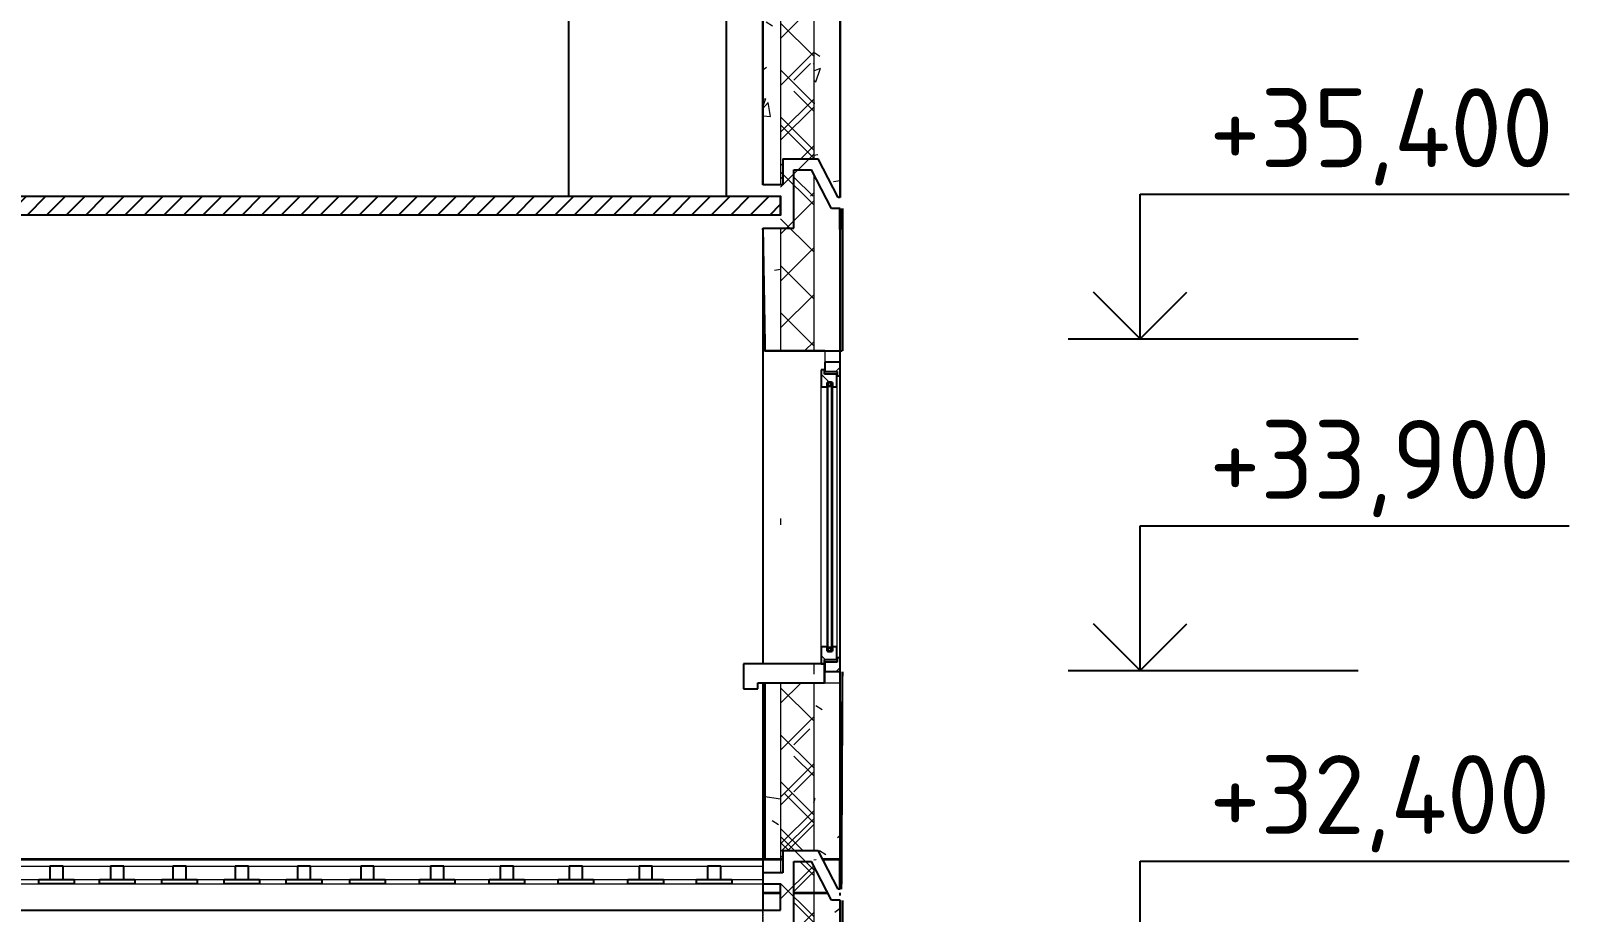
# Model space of a CAD drawing. Header units: inches. Extents: x -2431 to 214825, y 3 to 92804.
# Drawn here: x 171049 to 178006, y 44803 to 48789 of the extents above; entities that cross this region are included whole.
import ezdxf

# ---------------------------------------------------------------- set-up
doc = ezdxf.new("R2010")
doc.units = ezdxf.units.IN
doc.header["$MEASUREMENT"] = 0
doc.linetypes.add('Линия сетки', pattern=[22.225, 12.7, -3.175, 3.175, -3.175])
for name, color, linetype, lineweight in [('A-FLOR', 250, 'Continuous', 9), ('A-GLAZ', 250, 'Continuous', 9), ('A-WALL', 250, 'Continuous', 9), ('A-WALL-PATT', 250, 'Continuous', 25), ('S-GRID', 250, 'Continuous', 9)]:
    doc.layers.add(name, color=color, linetype=linetype, lineweight=lineweight)
doc.layers.add('Стены', color=250, linetype='Continuous')
doc.styles.add('Чертеж250', font='', dxfattribs={"height": 250})
doc.styles.get('Чертеж250').set_extended_font_data('GOST type B')
pattern_1 = [(50, (164716.3, 27290.75), (728.737, -63.756), [76.2, -838.2]), (355, (164716.3, 27290.75), (-140.972, 764.228), [60.96, -670.56]), (100.451, (164777, 27285.4), (587.77, 700.467), [64.76, -712.36]), (46.184, (164716.3, 27493.95), (1084.316, -168.17), [114.3, -1257.3]), (96.636, (164806.6, 27479.9), (949.61, 989.71), [97.14, -1068.54]), (351.184, (164716.3, 27494), (949.62, 989.7), [91.44, -1005.84]), (21, (164817.9, 27443.15), (606.458, -409.06), [76.2, -838.2]), (326, (164817.9, 27443.15), (247.208, 736.753), [60.96, -670.56]), (71.451, (164868.4, 27409.06), (853.668, 327.685), [64.76, -712.36]), (37.5, (164716.28, 27290.75), (12.3547, 338.22), [33.528, -628.904, 33.528, -647.192, -673.1]), (37.5, (164716.28, 27290.75), (12.3547, 338.22), [-1343.152, 33.528, -639.572]), (7.5, (164716.28, 27290.75), (267.279, 400.722), [33.528, -354.584, 33.528, -613.664, -256.54]), (7.5, (164716.28, 27290.75), (267.279, 400.722), [-1035.304, 33.528, -223.012]), (327.5, (164489.7, 27290.75), (542.3633, -22.9153), [33.528, -220.472, 33.528, -758.952, -1051.56]), (327.5, (164489.7, 27290.75), (542.3633, -22.9153), [-1046.48, 33.528, -1018.032]), (317.5, (164388.1, 27290.75), (592.517, 101.707), [33.528, -296.672, 33.528, -492.76, -746.76]), (317.5, (164388.1, 27290.75), (592.517, 101.707), [-856.488, 33.528, -713.232])]
pattern_2 = [(50, (164716.3, 26690.75), (728.737, -63.756), [76.2, -838.2]), (355, (164716.3, 26690.75), (-140.972, 764.228), [60.96, -670.56]), (100.451, (164777, 26685.4), (587.77, 700.467), [64.76, -712.36]), (46.184, (164716.3, 26893.95), (1084.316, -168.17), [114.3, -1257.3]), (96.636, (164806.6, 26879.9), (949.61, 989.71), [97.14, -1068.54]), (351.184, (164716.3, 26894), (949.62, 989.7), [91.44, -1005.84]), (21, (164817.9, 26843.15), (606.458, -409.06), [76.2, -838.2]), (326, (164817.9, 26843.15), (247.208, 736.753), [60.96, -670.56]), (71.451, (164868.4, 26809.06), (853.668, 327.685), [64.76, -712.36]), (37.5, (164716.28, 26690.75), (12.3547, 338.22), [33.528, -628.904, 33.528, -647.192, -673.1]), (37.5, (164716.28, 26690.75), (12.3547, 338.22), [-1343.152, 33.528, -639.572]), (7.5, (164716.28, 26690.75), (267.279, 400.722), [33.528, -354.584, 33.528, -613.664, -256.54]), (7.5, (164716.28, 26690.75), (267.279, 400.722), [-1035.304, 33.528, -223.012]), (327.5, (164489.7, 26690.75), (542.3633, -22.9153), [33.528, -220.472, 33.528, -758.952, -1051.56]), (327.5, (164489.7, 26690.75), (542.3633, -22.9153), [-1046.48, 33.528, -1018.032]), (317.5, (164388.1, 26690.75), (592.517, 101.707), [33.528, -296.672, 33.528, -492.76, -746.76]), (317.5, (164388.1, 26690.75), (592.517, 101.707), [-856.488, 33.528, -713.232])]
pattern_3 = [(50, (164716.3, 26090.75), (728.737, -63.756), [76.2, -838.2]), (355, (164716.3, 26090.75), (-140.972, 764.228), [60.96, -670.56]), (100.451, (164777, 26085.4), (587.77, 700.467), [64.76, -712.36]), (46.184, (164716.3, 26293.95), (1084.316, -168.17), [114.3, -1257.3]), (96.636, (164806.6, 26279.9), (949.61, 989.71), [97.14, -1068.54]), (351.184, (164716.3, 26294), (949.62, 989.7), [91.44, -1005.84]), (21, (164817.9, 26243.15), (606.458, -409.06), [76.2, -838.2]), (326, (164817.9, 26243.15), (247.208, 736.753), [60.96, -670.56]), (71.451, (164868.4, 26209.06), (853.668, 327.685), [64.76, -712.36]), (37.5, (164716.28, 26090.75), (12.3547, 338.22), [33.528, -628.904, 33.528, -647.192, -673.1]), (37.5, (164716.28, 26090.75), (12.3547, 338.22), [-1343.152, 33.528, -639.572]), (7.5, (164716.28, 26090.75), (267.279, 400.722), [33.528, -354.584, 33.528, -613.664, -256.54]), (7.5, (164716.28, 26090.75), (267.279, 400.722), [-1035.304, 33.528, -223.012]), (327.5, (164489.7, 26090.75), (542.3633, -22.9153), [33.528, -220.472, 33.528, -758.952, -1051.56]), (327.5, (164489.7, 26090.75), (542.3633, -22.9153), [-1046.48, 33.528, -1018.032]), (317.5, (164388.1, 26090.75), (592.517, 101.707), [33.528, -296.672, 33.528, -492.76, -746.76]), (317.5, (164388.1, 26090.75), (592.517, 101.707), [-856.488, 33.528, -713.232])]

# ---------------------------------------------------------------- blocks, each defined once
blk = doc.blocks.new('Окно 3-Откидное - Среднее глухое - Один переплет с многокамерным стеклопакетом - 30674-99 - Окно 3-Откидное - Среднее глухое - Один переплет с многокамерным стеклопакетом - 30674-99-V5-Сечение 1')
at = {"layer": 'A-GLAZ'}
h = blk.add_hatch(dxfattribs=at)
h.set_pattern_fill('FP_7', color=256, style=0, pattern_type=2)
h.set_pattern_definition([(45, (18648.64, 22050), (-84.853, 84.853), [])])
h.paths.add_polyline_path([(18649, 18850), (18669.7, 18850), (18669.7, 18913), (18655.7, 18913), (18655.7, 18893), (18599.7, 18893), (18599.7, 18850)], flags=0)
h.paths.add_polyline_path([(18669.7, 20187), (18669.7, 20250), (18599.7, 20250), (18599.7, 20207), (18655.7, 20207), (18655.7, 20187)], flags=0)
h = blk.add_hatch(dxfattribs=at)
h.set_pattern_fill('FP_6', color=256, style=0, pattern_type=2)
h.set_pattern_definition([(135, (18648.64, 22050), (-70.7107, -70.7107), [])])
h.paths.add_polyline_path([(18583.7, 18885), (18597.7, 18885), (18597.7, 18905), (18653.7, 18905), (18653.7, 18962), (18633.7, 18962), (18633.7, 18942), (18609.7, 18942), (18609.7, 18962), (18583.7, 18962)], flags=0)
h.paths.add_polyline_path([(18649, 20138), (18653.7, 20138), (18653.7, 20195), (18597.7, 20195), (18597.7, 20215), (18583.7, 20215), (18583.7, 20138), (18609.7, 20138), (18609.7, 20158), (18633.7, 20158), (18633.7, 20138)], flags=0)
for p, q in [((18669.7, 20300), (18599.7, 20300)), ((18599.7, 20300), (18599.7, 20250)), ((18599.7, 20250), (18669.7, 20250)), ((18669.7, 20250), (18669.7, 20300)), ((18599.7, 20195), (18599.7, 20207)), ((18655.7, 18913), (18655.7, 20187)), ((18669.7, 18913), (18669.7, 20187)), ((18583.7, 18962), (18583.7, 20138)), ((18653.7, 20138), (18653.7, 18962)), ((18599.7, 18893), (18599.7, 18905)), ((18669.7, 18850), (18599.7, 18850)), ((18599.7, 18850), (18599.7, 18800)), ((18599.7, 18800), (18669.7, 18800)), ((18669.7, 18800), (18669.7, 18850))]:
    blk.add_line(p, q, dxfattribs=at)
at = {"layer": 'A-GLAZ', "lineweight": 25}
for p, q in [((18599.7, 20250), (18599.7, 20207)), ((18669.7, 20250), (18599.7, 20250)), ((18669.7, 20187), (18669.7, 20250)), ((18597.7, 20215), (18583.7, 20215)), ((18583.7, 20215), (18583.7, 20138)), ((18597.7, 20195), (18597.7, 20215)), ((18653.7, 20195), (18597.7, 20195)), ((18599.7, 20207), (18655.7, 20207)), ((18653.7, 20138), (18653.7, 20195)), ((18655.7, 20207), (18655.7, 20187)), ((18655.7, 20187), (18669.7, 20187)), ((18583.7, 20138), (18609.7, 20138)), ((18613.7, 20158), (18609.7, 20158)), ((18609.7, 20158), (18609.7, 18942)), ((18609.7, 20138), (18609.7, 20158)), ((18609.7, 20158), (18633.7, 20158)), ((18613.7, 18942), (18613.7, 20158)), ((18633.7, 20158), (18629.7, 20158)), ((18629.7, 20158), (18629.7, 18942)), ((18633.7, 18942), (18633.7, 20158)), ((18633.7, 20158), (18633.7, 20138)), ((18633.7, 20138), (18653.7, 20138)), ((18609.7, 18962), (18583.7, 18962)), ((18583.7, 18962), (18583.7, 18885)), ((18609.7, 18942), (18609.7, 18962)), ((18609.7, 18942), (18613.7, 18942)), ((18633.7, 18942), (18609.7, 18942)), ((18629.7, 18942), (18633.7, 18942)), ((18653.7, 18962), (18633.7, 18962)), ((18633.7, 18962), (18633.7, 18942)), ((18653.7, 18905), (18653.7, 18962)), ((18583.7, 18885), (18597.7, 18885)), ((18597.7, 18885), (18597.7, 18905)), ((18597.7, 18905), (18653.7, 18905)), ((18599.7, 18893), (18599.7, 18850)), ((18655.7, 18893), (18599.7, 18893)), ((18669.7, 18913), (18655.7, 18913)), ((18655.7, 18913), (18655.7, 18893)), ((18669.7, 18850), (18669.7, 18913)), ((18599.7, 18850), (18669.7, 18850))]:
    blk.add_line(p, q, dxfattribs=at)
at = {"layer": 'A-GLAZ', "lineweight": 35}
for p, q in [((18629.7, 20158), (18613.7, 20158)), ((18613.7, 20158), (18613.7, 20143)), ((18613.7, 20143), (18629.7, 20143)), ((18629.7, 20143), (18629.7, 20158)), ((18629.7, 18957), (18613.7, 18957)), ((18613.7, 18957), (18613.7, 18942)), ((18613.7, 18942), (18629.7, 18942)), ((18629.7, 18942), (18629.7, 18957))]:
    blk.add_line(p, q, dxfattribs=at)
blk = doc.blocks.new('1111')
for p, q in [((0, 653.9), (-1940.4, 653.9)), ((0, 0), (0, 653.9)), ((0, 0), (-211.2, 211.2)), ((0, 0), (211.2, 211.2)), ((325.9, 0), (-985.2, 0))]:
    blk.add_line(p, q)

msp = doc.modelspace()

# ---------------------------------------------------------------- hatches: boundary and pattern name
h = msp.add_hatch()
h.set_pattern_fill('ANSI31', color=256, scale=500)
h.set_pattern_definition([(45, (-196876.695, 8232.426), (-44.194174, 44.194174), [])])
h.paths.add_polyline_path([(168281.66222, 48040.74682), (165142.41723, 48040.74682), (165142.41723, 47954.55823), (168281.66222, 47954.55823)])
h.paths.add_polyline_path([(165115.23001, 48040.74682), (163452.94287, 48040.74682), (163452.94287, 47953.28142), (165115.23001, 47953.28142)])
h.paths.add_polyline_path([(170877.44773, 48040.74682), (168328.36062, 48040.74682), (168328.36062, 47955.03982), (170877.44773, 47955.03982)])
h.paths.add_polyline_path([(174439.57652, 48040.74682), (170877.44773, 48040.74682), (170877.44773, 47955.03982), (174439.57652, 47955.03982)])
at = {"layer": 'A-WALL-PATT', "lineweight": 9}
h = msp.add_hatch(dxfattribs=at)
h.set_pattern_fill('FP_1', color=256, style=0, pattern_type=2)
h.set_pattern_definition(pattern_3)
h.paths.add_polyline_path([(174439.57652, 48040.74682), (174439.57652, 51640.74682), (174359.57652, 51640.74682), (174359.57652, 48040.74682)], flags=0)
h = msp.add_hatch(dxfattribs=at)
h.set_pattern_fill('FP_2', color=256, style=0, pattern_type=2)
h.set_pattern_definition([(45, (164716.28, 26090.75), (-106.066, 106.066), []), (135, (164716.28, 26090.75), (-106.066, -106.066), [])])
h.paths.add_polyline_path([(174449.57652, 48209.61722), (174589.57652, 48209.61722), (174589.57652, 51640.74682), (174439.57652, 51640.74682), (174439.57652, 48109.61722), (174449.57652, 48109.61722)])
h.paths.add_polyline_path([(174589.57652, 48140.26026), (174579.57652, 48159.61722), (174499.57652, 48159.61722), (174499.57652, 48040.74682), (174589.57652, 48040.74682)])
h = msp.add_hatch(dxfattribs=at)
h.set_pattern_fill('FP_1', color=256, style=0, pattern_type=2)
h.set_pattern_definition(pattern_3)
h.paths.add_polyline_path([(174589.57652, 48040.74682), (174709.57652, 48040.74682), (174709.57652, 51640.74682), (174589.57652, 51640.74682), (174589.57652, 50163.88991)], flags=0)
h = msp.add_hatch(dxfattribs=at)
h.set_pattern_fill('FP_1', color=256, style=0, pattern_type=2)
h.set_pattern_definition(pattern_2)
h.paths.add_polyline_path([(174359.57652, 47340.74682), (174439.57652, 47340.74682), (174439.57652, 48640.74682), (174359.57652, 48640.74682)])
h.paths.add_polyline_path([(174439.57652, 45840.74682), (174359.57652, 45840.74682), (174359.57652, 45040.74682), (174439.57652, 45040.74682)])
h = msp.add_hatch(dxfattribs=at)
h.set_pattern_fill('FP_2', color=256, style=0, pattern_type=2)
h.set_pattern_definition([(45, (164716.28, 26690.75), (-106.066, 106.066), []), (135, (164716.28, 26690.75), (-106.066, -106.066), [])])
h.paths.add_polyline_path([(174439.57652, 47340.74682), (174589.57652, 47340.74682), (174589.57652, 48640.74682), (174499.57652, 48640.74682), (174499.57652, 48469.61722), (174439.57652, 48469.61722)])
h.paths.add_polyline_path([(174589.57652, 45840.74682), (174439.57652, 45840.74682), (174439.57652, 45040.74682), (174449.57652, 45040.74682), (174449.57652, 45081.37272), (174589.57652, 45081.37272)])
h = msp.add_hatch(dxfattribs=at)
h.set_pattern_fill('FP_1', color=256, style=0, pattern_type=2)
h.set_pattern_definition(pattern_2)
h.paths.add_polyline_path([(174709.57652, 45840.74682), (174589.57652, 45840.74682), (174589.57652, 45040.74682), (174709.57652, 45040.74682)])
h.paths.add_polyline_path([(174589.57652, 47340.74682), (174709.57652, 47340.74682), (174709.57652, 48640.74682), (174589.57652, 48640.74682)])
h = msp.add_hatch(dxfattribs=at)
h.set_pattern_fill('FP_1', color=256, style=0, pattern_type=2)
h.set_pattern_definition(pattern_1)
h.paths.add_polyline_path([(174359.57652, 45411.36464), (174439.57652, 45411.36464), (174439.57652, 45640.74682), (174359.57652, 45640.74682)])
h.paths.add_polyline_path([(174359.57652, 44340.74682), (174439.57652, 44340.74682), (174439.57652, 45341.37272), (174359.57652, 45341.37272)])
h.paths.add_polyline_path([(174439.57652, 42925.74682), (174359.57652, 42925.74682), (174359.57652, 42040.74682), (174439.57652, 42040.74682)])
h = msp.add_hatch(dxfattribs=at)
h.set_pattern_fill('FP_2', color=256, style=0, pattern_type=2)
h.set_pattern_definition([(45, (164716.28, 27290.75), (-106.066, 106.066), []), (135, (164716.28, 27290.75), (-106.066, -106.066), [])])
h.paths.add_polyline_path([(174449.57652, 45581.37272), (174449.57652, 45640.74682), (174439.57652, 45640.74682), (174439.57652, 45581.37272)])
h.paths.add_polyline_path([(174439.57652, 44340.74682), (174589.57652, 44340.74682), (174589.57652, 45612.01575), (174579.57652, 45631.37272), (174499.57652, 45631.37272), (174499.57652, 45341.37272), (174439.57652, 45341.37272)])
h.paths.add_polyline_path([(174589.57652, 42840.74682), (174439.57652, 42840.74682), (174439.57652, 42040.74682), (174449.57652, 42040.74682), (174449.57652, 42081.37272), (174589.57652, 42081.37272)])
h = msp.add_hatch(dxfattribs=at)
h.set_pattern_fill('FP_1', color=256, style=0, pattern_type=2)
h.set_pattern_definition(pattern_1)
h.paths.add_polyline_path([(174709.57652, 42840.74682), (174589.57652, 42840.74682), (174589.57652, 42040.74682), (174709.57652, 42040.74682)])
h.paths.add_polyline_path([(174589.57652, 44340.74682), (174709.57652, 44340.74682), (174709.57652, 45640.74682), (174589.57652, 45640.74682)])

# ---------------------------------------------------------------- linework, layer by layer
for p, q in [((174449.57652, 48209.61722), (174610.02404, 48209.61722)), ((174499.57652, 48159.61722), (174579.57652, 48159.61722)), ((174499.57652, 47896.11424), (174499.57652, 48159.61722)), ((174669.57652, 47985.40454), (174579.57652, 48159.61722)), ((174700.02404, 48035.40454), (174610.02404, 48209.61722)), ((174439.57652, 47955.03982), (174439.57652, 48040.74682)), ((176065.54701, 47395.39044), (176065.54701, 48049.29719)), ((176065.54701, 48049.29719), (178005.92252, 48049.29719)), ((176065.54701, 47395.39044), (176065.54701, 48049.29719)), ((176065.54701, 48049.29719), (178005.92252, 48049.29719)), ((174709.57652, 47985.40454), (174669.57652, 47985.40454)), ((174359.57652, 47896.11424), (174499.57652, 47896.11424)), ((174639.57652, 47340.74682), (174359.57652, 47340.74682)), ((176065.54701, 45895.39044), (176065.54701, 46549.29719)), ((176065.54701, 46549.29719), (178005.92252, 46549.29719)), ((176065.54701, 45895.39044), (176065.54701, 46549.29719)), ((176065.54701, 46549.29719), (178005.92252, 46549.29719)), ((174635.57652, 45925.74682), (174272.02103, 45925.74682)), ((174272.02103, 45925.74682), (174272.02103, 45840.74682)), ((174637.57652, 45840.74682), (174637.57652, 45925.74682)), ((174272.02103, 45840.74682), (174272.02103, 45813.45519)), ((174272.02103, 45813.45519), (174337.30598, 45813.45519)), ((174337.30598, 45813.45519), (174337.30598, 45840.74682)), ((174337.30598, 45840.74682), (174637.57652, 45840.74682)), ((168376.33062, 45040.74682), (171386.15309, 45040.74682)), ((168378.33062, 45040.74682), (171386.15309, 45040.74682)), ((171333.69363, 45040.74682), (174359.57652, 45040.74682)), ((171333.69363, 45040.74682), (174359.57652, 45040.74682)), ((174449.57652, 45081.37272), (174610.02404, 45081.37272)), ((174499.57652, 45031.37272), (174579.57652, 45031.37272)), ((174499.57652, 45031.37272), (174579.57652, 45031.37272)), ((174499.57652, 44741.37272), (174499.57652, 45031.37272)), ((174669.57652, 44857.16003), (174579.57652, 45031.37272)), ((174669.57652, 44857.16003), (174579.57652, 45031.37272)), ((174700.02404, 44907.16003), (174610.02404, 45081.37272)), ((176065.54701, 44379.96659), (176065.54701, 45033.87335)), ((176065.54701, 45033.87335), (178005.92252, 45033.87335)), ((176065.54701, 44379.96659), (176065.54701, 45033.87335)), ((176065.54701, 45033.87335), (178005.92252, 45033.87335)), ((171085.51881, 44950.74682), (171245.51881, 44950.74682)), ((171085.51881, 44930.74682), (171085.51881, 44950.74682)), ((171085.51881, 44950.74682), (171245.51881, 44950.74682)), ((171085.51881, 44930.74682), (171085.51881, 44950.74682)), ((171195.51881, 45010.74682), (171135.51881, 45010.74682)), ((171135.51881, 45010.74682), (171135.51881, 44950.74682)), ((171135.51881, 44950.74682), (171195.51881, 44950.74682)), ((171195.51881, 44950.74682), (171195.51881, 45010.74682)), ((171245.51881, 44950.74682), (171245.51881, 44930.74682)), ((171245.51881, 44950.74682), (171245.51881, 44930.74682)), ((171359.32889, 44950.74682), (171519.32889, 44950.74682)), ((171359.32889, 44930.74682), (171359.32889, 44950.74682)), ((171359.32889, 44950.74682), (171519.32889, 44950.74682)), ((171359.32889, 44930.74682), (171359.32889, 44950.74682)), ((171469.32889, 45010.74682), (171409.32889, 45010.74682)), ((171409.32889, 45010.74682), (171409.32889, 44950.74682)), ((171469.32889, 45010.74682), (171409.32889, 45010.74682)), ((171409.32889, 45010.74682), (171409.32889, 44950.74682)), ((171409.32889, 44950.74682), (171469.32889, 44950.74682)), ((171409.32889, 44950.74682), (171469.32889, 44950.74682)), ((171469.32889, 44950.74682), (171469.32889, 45010.74682)), ((171469.32889, 44950.74682), (171469.32889, 45010.74682)), ((171519.32889, 44950.74682), (171519.32889, 44930.74682)), ((171519.32889, 44950.74682), (171519.32889, 44930.74682)), ((171640.96991, 44950.74682), (171800.96991, 44950.74682)), ((171640.96991, 44930.74682), (171640.96991, 44950.74682)), ((171640.96991, 44950.74682), (171800.96991, 44950.74682)), ((171640.96991, 44930.74682), (171640.96991, 44950.74682)), ((171690.96991, 45010.74682), (171690.96991, 44950.74682)), ((171750.96991, 45010.74682), (171690.96991, 45010.74682)), ((171750.96991, 45010.74682), (171690.96991, 45010.74682)), ((171690.96991, 45010.74682), (171690.96991, 44950.74682)), ((171690.96991, 44950.74682), (171750.96991, 44950.74682)), ((171690.96991, 44950.74682), (171750.96991, 44950.74682)), ((171750.96991, 44950.74682), (171750.96991, 45010.74682)), ((171750.96991, 44950.74682), (171750.96991, 45010.74682)), ((171800.96991, 44950.74682), (171800.96991, 44930.74682)), ((171800.96991, 44950.74682), (171800.96991, 44930.74682)), ((171922.61092, 44950.74682), (172082.61092, 44950.74682)), ((171922.61092, 44930.74682), (171922.61092, 44950.74682)), ((171922.61092, 44950.74682), (172082.61092, 44950.74682)), ((171922.61092, 44930.74682), (171922.61092, 44950.74682)), ((172032.61092, 45010.74682), (171972.61092, 45010.74682)), ((171972.61092, 45010.74682), (171972.61092, 44950.74682)), ((172032.61092, 45010.74682), (171972.61092, 45010.74682)), ((171972.61092, 45010.74682), (171972.61092, 44950.74682)), ((171972.61092, 44950.74682), (172032.61092, 44950.74682)), ((171972.61092, 44950.74682), (172032.61092, 44950.74682)), ((172032.61092, 44950.74682), (172032.61092, 45010.74682)), ((172032.61092, 44950.74682), (172032.61092, 45010.74682)), ((172082.61092, 44950.74682), (172082.61092, 44930.74682)), ((172082.61092, 44950.74682), (172082.61092, 44930.74682)), ((172204.25194, 44950.74682), (172364.25194, 44950.74682)), ((172204.25194, 44930.74682), (172204.25194, 44950.74682)), ((172204.25194, 44950.74682), (172364.25194, 44950.74682)), ((172204.25194, 44930.74682), (172204.25194, 44950.74682)), ((172314.25194, 45010.74682), (172254.25194, 45010.74682)), ((172254.25194, 45010.74682), (172254.25194, 44950.74682)), ((172314.25194, 45010.74682), (172254.25194, 45010.74682)), ((172254.25194, 45010.74682), (172254.25194, 44950.74682)), ((172254.25194, 44950.74682), (172314.25194, 44950.74682)), ((172254.25194, 44950.74682), (172314.25194, 44950.74682)), ((172314.25194, 44950.74682), (172314.25194, 45010.74682)), ((172314.25194, 44950.74682), (172314.25194, 45010.74682)), ((172364.25194, 44950.74682), (172364.25194, 44930.74682)), ((172364.25194, 44950.74682), (172364.25194, 44930.74682)), ((172490.83464, 44950.74682), (172650.83464, 44950.74682)), ((172490.83464, 44930.74682), (172490.83464, 44950.74682)), ((172490.83464, 44950.74682), (172650.83464, 44950.74682)), ((172490.83464, 44930.74682), (172490.83464, 44950.74682)), ((172600.83464, 45010.74682), (172540.83464, 45010.74682)), ((172540.83464, 45010.74682), (172540.83464, 44950.74682)), ((172600.83464, 45010.74682), (172540.83464, 45010.74682)), ((172540.83464, 45010.74682), (172540.83464, 44950.74682)), ((172540.83464, 44950.74682), (172600.83464, 44950.74682)), ((172540.83464, 44950.74682), (172600.83464, 44950.74682)), ((172600.83464, 44950.74682), (172600.83464, 45010.74682)), ((172600.83464, 44950.74682), (172600.83464, 45010.74682)), ((172650.83464, 44950.74682), (172650.83464, 44930.74682)), ((172650.83464, 44950.74682), (172650.83464, 44930.74682)), ((172806.33464, 44950.74682), (172966.33464, 44950.74682)), ((172806.33464, 44930.74682), (172806.33464, 44950.74682)), ((172806.33464, 44950.74682), (172966.33464, 44950.74682)), ((172806.33464, 44930.74682), (172806.33464, 44950.74682)), ((172916.33464, 45010.74682), (172856.33464, 45010.74682)), ((172856.33464, 45010.74682), (172856.33464, 44950.74682)), ((172916.33464, 45010.74682), (172856.33464, 45010.74682)), ((172856.33464, 45010.74682), (172856.33464, 44950.74682)), ((172856.33464, 44950.74682), (172916.33464, 44950.74682)), ((172856.33464, 44950.74682), (172916.33464, 44950.74682)), ((172916.33464, 44950.74682), (172916.33464, 45010.74682)), ((172916.33464, 44950.74682), (172916.33464, 45010.74682)), ((172966.33464, 44950.74682), (172966.33464, 44930.74682)), ((172966.33464, 44950.74682), (172966.33464, 44930.74682)), ((173121.83464, 44950.74682), (173281.83464, 44950.74682)), ((173121.83464, 44930.74682), (173121.83464, 44950.74682)), ((173121.83464, 44950.74682), (173281.83464, 44950.74682)), ((173121.83464, 44930.74682), (173121.83464, 44950.74682)), ((173231.83464, 45010.74682), (173171.83464, 45010.74682)), ((173171.83464, 45010.74682), (173171.83464, 44950.74682)), ((173231.83464, 45010.74682), (173171.83464, 45010.74682)), ((173171.83464, 45010.74682), (173171.83464, 44950.74682)), ((173171.83464, 44950.74682), (173231.83464, 44950.74682)), ((173171.83464, 44950.74682), (173231.83464, 44950.74682)), ((173231.83464, 44950.74682), (173231.83464, 45010.74682)), ((173231.83464, 44950.74682), (173231.83464, 45010.74682)), ((173281.83464, 44950.74682), (173281.83464, 44930.74682)), ((173281.83464, 44950.74682), (173281.83464, 44930.74682)), ((173433.82027, 44950.74682), (173593.82027, 44950.74682)), ((173433.82027, 44930.74682), (173433.82027, 44950.74682)), ((173433.82027, 44950.74682), (173593.82027, 44950.74682)), ((173433.82027, 44930.74682), (173433.82027, 44950.74682)), ((173543.82027, 45010.74682), (173483.82027, 45010.74682)), ((173483.82027, 45010.74682), (173483.82027, 44950.74682)), ((173543.82027, 45010.74682), (173483.82027, 45010.74682)), ((173483.82027, 45010.74682), (173483.82027, 44950.74682)), ((173483.82027, 44950.74682), (173543.82027, 44950.74682)), ((173483.82027, 44950.74682), (173543.82027, 44950.74682)), ((173543.82027, 44950.74682), (173543.82027, 45010.74682)), ((173543.82027, 44950.74682), (173543.82027, 45010.74682)), ((173593.82027, 44950.74682), (173593.82027, 44930.74682)), ((173593.82027, 44950.74682), (173593.82027, 44930.74682)), ((173749.32027, 44950.74682), (173909.32027, 44950.74682)), ((173749.32027, 44930.74682), (173749.32027, 44950.74682)), ((173749.32027, 44950.74682), (173909.32027, 44950.74682)), ((173749.32027, 44930.74682), (173749.32027, 44950.74682)), ((173859.32027, 45010.74682), (173799.32027, 45010.74682)), ((173799.32027, 45010.74682), (173799.32027, 44950.74682)), ((173859.32027, 45010.74682), (173799.32027, 45010.74682)), ((173799.32027, 45010.74682), (173799.32027, 44950.74682)), ((173799.32027, 44950.74682), (173859.32027, 44950.74682)), ((173799.32027, 44950.74682), (173859.32027, 44950.74682)), ((173859.32027, 44950.74682), (173859.32027, 45010.74682)), ((173859.32027, 44950.74682), (173859.32027, 45010.74682)), ((173909.32027, 44950.74682), (173909.32027, 44930.74682)), ((173909.32027, 44950.74682), (173909.32027, 44930.74682)), ((174058.94223, 44950.74682), (174218.94223, 44950.74682)), ((174058.94223, 44930.74682), (174058.94223, 44950.74682)), ((174058.94223, 44950.74682), (174218.94223, 44950.74682)), ((174058.94223, 44930.74682), (174058.94223, 44950.74682)), ((174168.94223, 45010.74682), (174108.94223, 45010.74682)), ((174108.94223, 45010.74682), (174108.94223, 44950.74682)), ((174108.94223, 44950.74682), (174168.94223, 44950.74682)), ((174168.94223, 44950.74682), (174168.94223, 45010.74682)), ((174218.94223, 44950.74682), (174218.94223, 44930.74682)), ((174218.94223, 44950.74682), (174218.94223, 44930.74682)), ((171245.51881, 44930.74682), (171085.51881, 44930.74682)), ((171245.51881, 44930.74682), (171085.51881, 44930.74682)), ((171519.32889, 44930.74682), (171359.32889, 44930.74682)), ((171519.32889, 44930.74682), (171359.32889, 44930.74682)), ((171800.96991, 44930.74682), (171640.96991, 44930.74682)), ((171800.96991, 44930.74682), (171640.96991, 44930.74682)), ((172082.61092, 44930.74682), (171922.61092, 44930.74682)), ((172082.61092, 44930.74682), (171922.61092, 44930.74682)), ((172364.25194, 44930.74682), (172204.25194, 44930.74682)), ((172364.25194, 44930.74682), (172204.25194, 44930.74682)), ((172650.83464, 44930.74682), (172490.83464, 44930.74682)), ((172650.83464, 44930.74682), (172490.83464, 44930.74682)), ((172966.33464, 44930.74682), (172806.33464, 44930.74682)), ((172966.33464, 44930.74682), (172806.33464, 44930.74682)), ((173281.83464, 44930.74682), (173121.83464, 44930.74682)), ((173281.83464, 44930.74682), (173121.83464, 44930.74682)), ((173593.82027, 44930.74682), (173433.82027, 44930.74682)), ((173593.82027, 44930.74682), (173433.82027, 44930.74682)), ((173909.32027, 44930.74682), (173749.32027, 44930.74682)), ((173909.32027, 44930.74682), (173749.32027, 44930.74682)), ((174218.94223, 44930.74682), (174058.94223, 44930.74682)), ((174218.94223, 44930.74682), (174058.94223, 44930.74682)), ((174359.57652, 44930.74682), (174439.57652, 44930.74682)), ((174439.57652, 44811.36464), (174439.57652, 44930.74682)), ((168325.23347, 44811.36464), (174439.57652, 44811.36464)), ((174709.57652, 44857.16003), (174669.57652, 44857.16003))]:
    msp.add_line(p, q)
at = {"lineweight": -2, "ltscale": 25}
for p, q in [((174709.57652, 48035.23354), (174700.11238, 48035.23354)), ((174709.57652, 44906.98904), (174700.11238, 44906.98904))]:
    msp.add_line(p, q, dxfattribs=at)
at = {"lineweight": 0}
for p, q in [((168378.33062, 45010.74682), (171386.15309, 45010.74682)), ((168378.33062, 45010.74682), (171386.15309, 45010.74682)), ((168378.33062, 44950.74682), (171388.15309, 44950.74682)), ((168378.33062, 44950.74682), (171388.15309, 44950.74682)), ((171333.69363, 45010.74682), (174359.57652, 45010.74682)), ((171333.69363, 45010.74682), (174359.57652, 45010.74682)), ((171333.69363, 44950.74682), (174361.57652, 44950.74682)), ((171333.69363, 44950.74682), (174361.57652, 44950.74682)), ((168378.33062, 44930.74682), (171386.15309, 44930.74682)), ((168378.33062, 44930.74682), (171386.15309, 44930.74682)), ((171333.69363, 44930.74682), (174359.57652, 44930.74682)), ((171333.69363, 44930.74682), (174359.57652, 44930.74682))]:
    msp.add_line(p, q, dxfattribs=at)
at = {"const_width": 10}
for points in [[(174709.57652, 48037.99018), (174709.57652, 51640.74682), (174359.57652, 51640.74682), (174359.57652, 51279.8951), (174359.57652, 48091.79634)], [(174719.12901, 47340.57582), (174719.12901, 47985.40454)], [(174359.57652, 47896.11424), (174369.12901, 47340.57582)], [(174369.12901, 47340.57582), (174719.12901, 47340.57582)], [(174714.39693, 44906.81804), (174719.12901, 45890.57582)], [(174369.12901, 45040.57582), (174369.12901, 45840.57582)], [(174719.12901, 44340.57582), (174719.12901, 44856.98904)]]:
    msp.add_lwpolyline(points, dxfattribs=at)
for points in [[(174359.57652, 48091.79634), (174359.57652, 50630.08571)], [(174309.57652, 50214.15894), (173479.77962, 50214.15894), (173479.77962, 48040.74682), (173921.02539, 48040.74682), (174195.23369, 48040.74682), (174195.23369, 49140.24606)]]:
    msp.add_lwpolyline(points)
msp.add_lwpolyline([(168328.36062, 48040.74682), (174439.57652, 48040.74682), (174439.57652, 47955.03982), (168328.36062, 47955.03982)], close=True)
at = {"layer": 'A-FLOR', "lineweight": 35}
for p, q in [((174709.57652, 48035.23354), (174709.57652, 48040.74682)), ((174709.57652, 47890.74682), (174709.57652, 47985.40454)), ((174449.57652, 45040.74682), (168376.33062, 45040.74682)), ((174709.57652, 45040.74682), (174631.01178, 45040.74682)), ((174709.57652, 44906.98904), (174709.57652, 45040.74682)), ((174709.57652, 44906.98904), (174709.57652, 45040.74682)), ((174359.57652, 44890.74682), (174439.57652, 44890.74682)), ((174499.57652, 44890.74682), (174652.22526, 44890.74682))]:
    msp.add_line(p, q, dxfattribs=at)
at = {"layer": 'A-WALL', "lineweight": 25}
for p, q in [((174359.57652, 51640.74682), (174359.57652, 48091.79634)), ((174359.57652, 51640.74682), (174359.57652, 48091.79634)), ((174709.57652, 48035.23354), (174709.57652, 51640.74682)), ((174709.57652, 44906.98904), (174709.57652, 47985.40454)), ((174359.57652, 47896.11424), (174359.57652, 45925.74682)), ((174359.57652, 47877.88244), (174359.57652, 45925.74682)), ((174359.57652, 47877.88244), (174359.57652, 45925.74682)), ((174359.57652, 47877.88244), (174359.57652, 45925.74682)), ((174709.57652, 44906.98904), (174709.57652, 47890.74682)), ((174359.57652, 45840.74682), (174359.57652, 44811.36464)), ((174359.57652, 45840.74682), (174359.57652, 44811.36464)), ((174359.57652, 45840.74682), (174359.57652, 44811.36464)), ((174359.57652, 45840.74682), (174359.57652, 44930.74682)), ((174359.57652, 45040.74682), (174359.57652, 44811.36464)), ((174449.57652, 45040.74682), (174359.57652, 45040.74682)), ((174709.57652, 45040.74682), (174631.01178, 45040.74682)), ((174709.57652, 44878.55277), (174709.57652, 44890.74682)), ((174709.57652, 42040.74682), (174709.57652, 44857.16003)), ((174709.57652, 41906.98904), (174709.57652, 44857.16003)), ((174709.57652, 42040.74682), (174709.57652, 44857.16003))]:
    msp.add_line(p, q, dxfattribs=at)
at = {"layer": 'A-WALL'}
for p, q in [((174439.57652, 51640.74682), (174439.57652, 48091.79634)), ((174439.57652, 51640.74682), (174439.57652, 48091.79634)), ((174589.57652, 51640.74682), (174589.57652, 48209.61722)), ((174589.57652, 51640.74682), (174589.57652, 48209.61722)), ((174589.57652, 48140.26026), (174589.57652, 47340.74682)), ((174589.57652, 48140.26026), (174589.57652, 47340.74682)), ((174589.57652, 48140.26026), (174589.57652, 47340.74682)), ((174439.57652, 48040.74682), (174439.57652, 47955.03982)), ((174439.57652, 48040.74682), (174439.57652, 47955.03982)), ((174439.57652, 48040.74682), (174439.57652, 47955.03982)), ((174439.57652, 48040.74682), (174439.57652, 47955.03982)), ((174589.57652, 48040.74682), (174589.57652, 47340.74682)), ((174439.57652, 47896.11424), (174439.57652, 47340.74682)), ((174439.57652, 47896.11424), (174439.57652, 47340.74682)), ((174439.57652, 47896.11424), (174439.57652, 47340.74682)), ((174439.57652, 47896.11424), (174439.57652, 47340.74682)), ((174439.57652, 46583.01777), (174439.57652, 46554.64594)), ((174439.57652, 46583.01777), (174439.57652, 46554.64594)), ((174439.57652, 46583.01777), (174439.57652, 46554.64594)), ((174439.57652, 46583.01777), (174439.57652, 46554.64594)), ((174589.57652, 45925.74682), (174589.57652, 45879.54042)), ((174589.57652, 45925.74682), (174589.57652, 45879.54042)), ((174589.57652, 45925.74682), (174589.57652, 45879.54042)), ((174589.57652, 45925.74682), (174589.57652, 45879.54042)), ((174439.57652, 45840.74682), (174439.57652, 44981.37272)), ((174439.57652, 45840.74682), (174439.57652, 44981.37272)), ((174439.57652, 45840.74682), (174439.57652, 44981.37272)), ((174439.57652, 45840.74682), (174439.57652, 44981.37272)), ((174589.57652, 45840.74682), (174589.57652, 45081.37272)), ((174589.57652, 45840.74682), (174589.57652, 45081.37272)), ((174589.57652, 45840.74682), (174589.57652, 45081.37272)), ((174589.57652, 45840.74682), (174589.57652, 45081.37272)), ((174439.57652, 45040.74682), (174439.57652, 44981.37272)), ((174589.57652, 45012.01575), (174589.57652, 44340.74682)), ((174589.57652, 45012.01575), (174589.57652, 44340.74682)), ((174589.57652, 45012.01575), (174589.57652, 44340.74682)), ((174589.57652, 45012.01575), (174589.57652, 44340.74682)), ((174589.57652, 45012.01575), (174589.57652, 44340.74682)), ((174439.57652, 44930.74682), (174439.57652, 44811.36464)), ((174439.57652, 44930.74682), (174439.57652, 44811.36464)), ((174439.57652, 44930.74682), (174439.57652, 44811.36464)), ((174439.57652, 44930.74682), (174439.57652, 44811.36464)), ((174439.57652, 44930.74682), (174439.57652, 44811.36464))]:
    msp.add_line(p, q, dxfattribs=at)
at = {"layer": 'A-WALL-PATT', "linetype": 'Continuous', "lineweight": 9}
for p, q in [((174471.93975, 45081.37272), (174589.57652, 45199.00949)), ((174476.77025, 45081.37272), (174439.57652, 45118.56645)), ((174439.57652, 45049.00949), (174449.57652, 45059.00949)), ((174589.57652, 44968.56645), (174526.77025, 45031.37272)), ((174499.57652, 44896.87745), (174589.57652, 44986.87745)), ((174589.57652, 44756.43441), (174499.57652, 44846.43441))]:
    msp.add_line(p, q, dxfattribs=at)
at = {"layer": 'S-GRID', "linetype": 'Линия сетки'}
for p, q in [((174359.57652, 42925.74682), (174359.57652, 45840.74682)), ((174359.57652, 45840.74682), (174359.57652, 42925.74682))]:
    msp.add_line(p, q, dxfattribs=at)
at = {"layer": 'Стены'}
for p, q in [((174449.57652, 48209.61722), (174449.57652, 48091.79634)), ((174449.57652, 48091.79634), (174359.57652, 48091.79634)), ((174449.57652, 45081.37272), (174449.57652, 44981.37272)), ((174449.57652, 44981.37272), (174359.57652, 44981.37272))]:
    msp.add_line(p, q, dxfattribs=at)

# ---------------------------------------------------------------- block references
at = {"xscale": -1}
for p in [(176065.54701, 47395.39044), (176065.54701, 45895.39044), (176065.54701, 44379.96659)]:
    msp.add_blockref('1111', p, dxfattribs=at)
at = {"layer": 'A-GLAZ'}
msp.add_blockref('Окно 3-Откидное - Среднее глухое - Один переплет с многокамерным стеклопакетом - 30674-99 - Окно 3-Откидное - Среднее глухое - Один переплет с многокамерным стеклопакетом - 30674-99-V5-Сечение 1', (156039.8829, 27040.74682), dxfattribs=at)

# ---------------------------------------------------------------- texts
at = {"style": 'Чертеж250'}
for s, p in [('+35,400', (176378.37904, 48171.88041)), ('+33,900', (176378.37904, 46671.88041)), ('+32,400', (176378.37904, 45156.45657))]:
    msp.add_text(s, height=356.591914, dxfattribs=at).set_placement(p)

doc.saveas('drawing.dxf')
